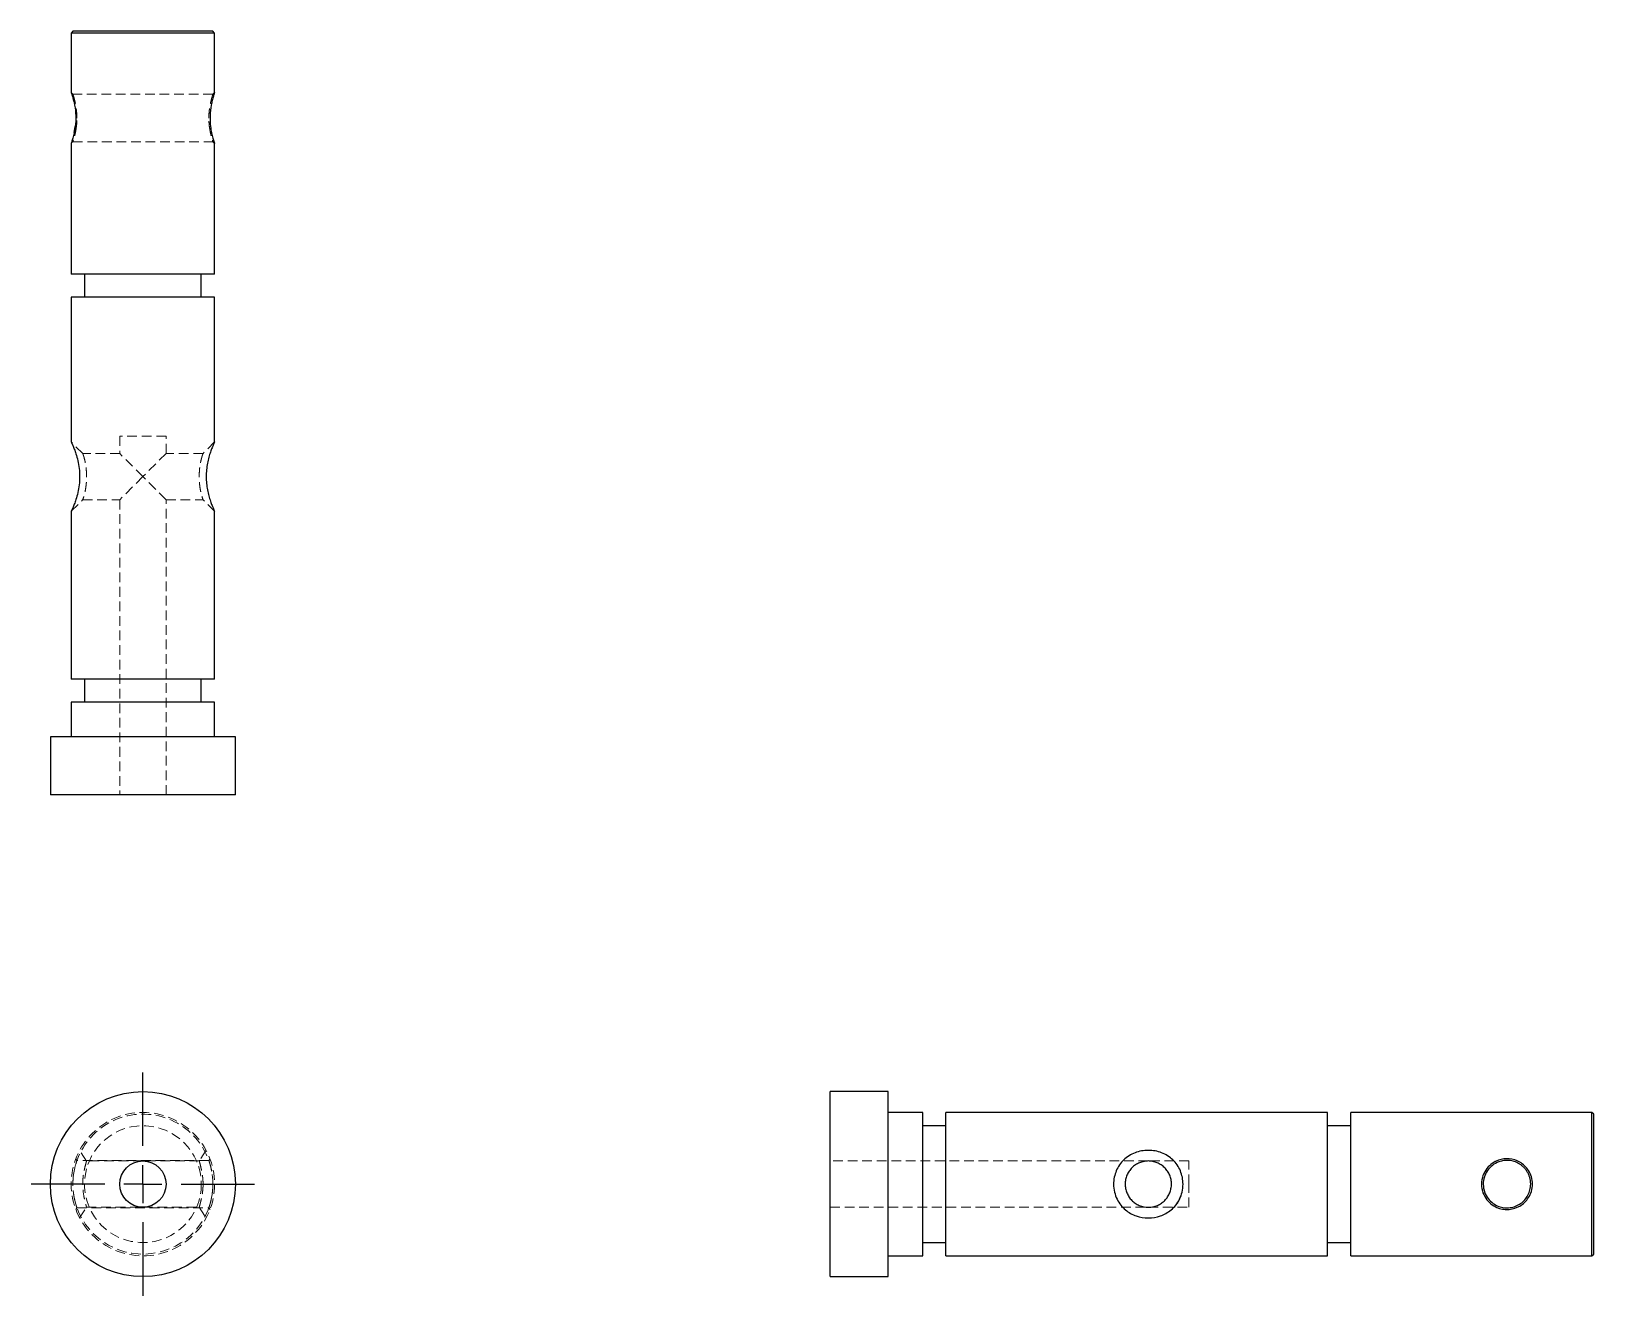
# Model space of a CAD drawing. Header units: millimetres. Extents: x 68 to 273, y 42 to 208.
import ezdxf

# ---------------------------------------------------------------- set-up
doc = ezdxf.new("R2010")
doc.units = ezdxf.units.MM
doc.linetypes.add('HIDDEN', pattern=[1.905, 1.27, -0.635])
doc.layers.add('10', color=7, linetype='Continuous')

# ---------------------------------------------------------------- blocks, each defined once
blk = doc.blocks.new('SW_CENTERMARKSYMBOL_0')
at = {"layer": '10', "color": 0}
for p, q in [((0, 5), (0, 14.62)), ((0, 0), (0, 2.5)), ((-5, 0), (-14.62, 0)), ((0, 0), (-2.5, 0)), ((0, 0), (0, -2.5)), ((0, 0), (2.5, 0)), ((5, 0), (14.62, 0)), ((0, -5), (0, -14.62))]:
    blk.add_line(p, q, dxfattribs=at)

msp = doc.modelspace()

# ---------------------------------------------------------------- linework, layer by layer
at = {"color": 7, "linetype": 'Continuous', "lineweight": 25}
for p, q in [((73.83, 208), (73.61, 207.77)), ((73.61, 207.77), (73.61, 199.97)), ((92.39, 207.77), (73.61, 207.77)), ((92.17, 208), (73.83, 208)), ((92.39, 207.77), (92.17, 208)), ((92.39, 199.97), (92.39, 207.77)), ((74.01, 194.72), (74.14, 195.51)), ((73.61, 193.3), (73.61, 176.18)), ((92.39, 176.18), (92.39, 193.3)), ((92.39, 176.18), (73.61, 176.18)), ((75.35, 176.18), (75.35, 173.15)), ((90.65, 173.15), (90.65, 176.18)), ((73.61, 173.15), (73.61, 154.21)), ((92.39, 173.15), (73.61, 173.15)), ((92.39, 154.21), (92.39, 173.15)), ((73.61, 145.12), (73.61, 123.15)), ((92.39, 123.15), (92.39, 145.12)), ((92.39, 123.15), (73.61, 123.15)), ((75.35, 123.15), (75.35, 120.12)), ((90.65, 120.12), (90.65, 123.15)), ((73.61, 120.12), (73.61, 115.58)), ((92.39, 120.12), (73.61, 120.12)), ((92.39, 115.58), (92.39, 120.12)), ((70.88, 115.58), (70.88, 108)), ((95.12, 115.58), (70.88, 115.58)), ((95.12, 108), (95.12, 115.58)), ((95.12, 108), (70.88, 108)), ((180.58, 69.12), (173, 69.12)), ((173, 57), (173, 69.12)), ((180.58, 57), (180.58, 69.12)), ((185.12, 66.39), (180.58, 66.39)), ((185.12, 57), (185.12, 66.39)), ((238.15, 66.39), (188.15, 66.39)), ((188.15, 57), (188.15, 66.39)), ((238.15, 57), (238.15, 66.39)), ((272.77, 66.39), (241.18, 66.39)), ((241.18, 57), (241.18, 66.39)), ((273, 66.17), (272.77, 66.39)), ((272.77, 57), (272.77, 66.39)), ((273, 57), (273, 66.17)), ((188.15, 64.65), (185.12, 64.65)), ((241.18, 64.65), (238.15, 64.65)), ((173, 44.88), (173, 57)), ((180.58, 44.88), (180.58, 57)), ((185.12, 47.61), (185.12, 57)), ((188.15, 47.61), (188.15, 57)), ((238.15, 47.61), (238.15, 57)), ((241.18, 47.61), (241.18, 57)), ((272.77, 47.61), (272.77, 57)), ((273, 47.83), (273, 57)), ((185.12, 49.35), (188.15, 49.35)), ((238.15, 49.35), (241.18, 49.35)), ((180.58, 47.61), (185.12, 47.61)), ((188.15, 47.61), (238.15, 47.61)), ((241.18, 47.61), (272.77, 47.61)), ((272.77, 47.61), (273, 47.83)), ((173, 44.88), (180.58, 44.88))]:
    msp.add_line(p, q, dxfattribs=at)
at = {"color": 7, "linetype": 'HIDDEN', "lineweight": 18}
for p, q in [((73.61, 199.97), (73.83, 199.74)), ((92.17, 199.74), (73.83, 199.74)), ((92.39, 199.97), (92.17, 199.74)), ((73.83, 193.53), (92.17, 193.53)), ((92.39, 193.3), (92.17, 193.53)), ((75.13, 152.69), (73.61, 154.21)), ((86.03, 154.97), (79.97, 154.97)), ((79.97, 154.97), (79.97, 152.7)), ((86.03, 152.7), (86.03, 154.97)), ((92.39, 154.21), (90.88, 152.7)), ((79.97, 152.7), (75.12, 152.7)), ((83, 149.67), (79.97, 152.7)), ((86.03, 152.7), (83, 149.67)), ((90.88, 152.7), (86.03, 152.7)), ((83, 149.67), (79.97, 146.64)), ((86.03, 146.64), (83, 149.67)), ((73.61, 145.12), (75.13, 146.65)), ((75.12, 146.64), (79.97, 146.64)), ((79.97, 146.64), (79.97, 108)), ((86.03, 146.64), (90.88, 146.64)), ((86.03, 108), (86.03, 146.64)), ((92.39, 145.12), (90.88, 146.64)), ((75.63, 60.02), (74.71, 61.42)), ((91.29, 61.43), (90.37, 60.02)), ((74.36, 60.1), (74.21, 60.32)), ((74.26, 59.78), (74.31, 59.94)), ((91.64, 60.11), (74.36, 60.11)), ((83, 60.03), (75.62, 60.03)), ((90.38, 60.03), (83, 60.03)), ((91.79, 60.32), (91.64, 60.1)), ((91.71, 59.88), (91.7, 59.93)), ((214.67, 60.03), (173, 60.03)), ((219.97, 60.03), (214.67, 60.03)), ((219.97, 57), (219.97, 60.03)), ((210.24, 58.03), (210.12, 57)), ((258.33, 57.3), (258.3, 56.99)), ((73.83, 57), (73.84, 57.04)), ((75.12, 57), (75.13, 57.14)), ((219.97, 53.97), (219.97, 57)), ((74.21, 53.68), (74.36, 53.9)), ((74.34, 53.95), (74.27, 54.17)), ((74.36, 53.89), (91.64, 53.89)), ((74.71, 52.58), (75.63, 53.98)), ((75.62, 53.97), (83, 53.97)), ((83, 53.97), (90.38, 53.97)), ((90.38, 53.97), (91.29, 52.58)), ((91.64, 53.9), (91.79, 53.68)), ((91.66, 53.95), (91.73, 54.17)), ((173, 53.97), (214.67, 53.97)), ((214.67, 53.97), (219.97, 53.97)), ((259.76, 54.26), (260.51, 53.87))]:
    msp.add_line(p, q, dxfattribs=at)
at = {"color": 7, "linetype": 'Continuous', "lineweight": 25}
for radius in [12.12, 3.03]:
    msp.add_circle((83, 57), radius, dxfattribs=at)
at = {"color": 7, "linetype": 'HIDDEN', "lineweight": 18}
for radius in [9.39, 7.65]:
    msp.add_circle((83, 57), radius, dxfattribs=at)
for centre, radius, start, end in [((83, 57), 9.17, 0, 176.5707), ((214.67, 57), 3.03, 90, 103.8215), ((214.67, 57), 3.03, 88.5013, 90), ((214.67, 57), 3.03, 171.4789, 186.8717), ((214.67, 57), 3.03, 354.9778, 7.661), ((83, 57), 9.17, 188.9621, 354.245), ((214.67, 57), 3.03, 270, 273.7269)]:
    msp.add_arc(centre, radius, start, end, dxfattribs=at)
at = {"color": 7, "linetype": 'Continuous', "lineweight": 25}
for points, knots in [([(73.61, 199.97), (73.61, 199.97), (73.62, 199.92), (73.68, 199.74), (73.73, 199.62), (73.82, 199.31), (73.87, 199.13), (73.97, 198.74), (74.01, 198.54), (74.14, 197.89), (74.19, 197.41), (74.22, 196.45), (74.2, 195.97), (74.14, 195.51)], [0, 0, 0, 0, 0.125, 0.125, 0.25, 0.25, 0.375, 0.375, 0.5, 0.5, 0.75, 0.75, 1, 1, 1, 1]), ([(92.39, 199.97), (92.39, 199.97), (92.38, 199.92), (92.32, 199.74), (92.27, 199.62), (92.18, 199.31), (92.13, 199.13), (92.03, 198.74), (91.99, 198.54), (91.86, 197.89), (91.81, 197.41), (91.78, 196.45), (91.8, 195.97), (91.86, 195.51)], [0, 0, 0, 0, 0.125, 0.125, 0.25, 0.25, 0.375, 0.375, 0.5, 0.5, 0.75, 0.75, 1, 1, 1, 1]), ([(74.14, 195.51), (74.12, 195.37), (74.08, 195.08), (74, 194.69), (73.92, 194.32), (73.83, 193.99), (73.74, 193.7), (73.67, 193.48), (73.62, 193.33), (73.61, 193.31), (73.61, 193.3)], [0, 0, 0, 0, 0.111352, 0.223527, 0.34026, 0.461969, 0.59018, 0.724192, 0.863013, 1, 1, 1, 1]), ([(91.86, 195.51), (91.89, 195.23), (91.94, 194.96), (92.05, 194.45), (92.11, 194.22), (92.23, 193.8), (92.28, 193.62), (92.37, 193.37), (92.39, 193.3), (92.39, 193.3)], [0, 0, 0, 0, 0.25, 0.25, 0.5, 0.5, 0.75, 0.75, 1, 1, 1, 1]), ([(73.61, 154.21), (73.62, 154.19), (73.64, 154.14), (73.8, 153.79), (74.01, 153.3), (74.25, 152.62), (74.49, 151.77), (74.67, 150.74), (74.73, 149.66), (74.67, 148.58), (74.49, 147.56), (74.25, 146.7), (74.01, 146.03), (73.8, 145.54), (73.64, 145.19), (73.62, 145.14), (73.61, 145.12)], [0, 0, 0, 0, 0.0733, 0.1433704, 0.2096834, 0.2716325, 0.3498699, 0.4256485, 0.5004258, 0.5751115, 0.6507743, 0.7290181, 0.7909631, 0.8572423, 0.9273229, 1, 1, 1, 1]), ([(92.39, 154.21), (92.39, 154.21), (92.38, 154.18), (92.32, 154.07), (92.28, 153.98), (92.18, 153.75), (92.12, 153.61), (91.99, 153.28), (91.91, 153.09), (91.77, 152.67), (91.7, 152.44), (91.56, 151.95), (91.5, 151.69), (91.4, 151.14), (91.36, 150.85), (91.3, 150.26), (91.29, 149.97), (91.29, 149.37), (91.3, 149.07), (91.36, 148.49), (91.4, 148.2), (91.5, 147.65), (91.56, 147.39), (91.7, 146.89), (91.77, 146.66), (91.91, 146.24), (91.99, 146.06), (92.12, 145.73), (92.18, 145.58), (92.28, 145.36), (92.32, 145.27), (92.38, 145.15), (92.39, 145.12), (92.39, 145.12)], [0, 0, 0, 0, 0.0625, 0.0625, 0.125, 0.125, 0.1875, 0.1875, 0.25, 0.25, 0.3125, 0.3125, 0.375, 0.375, 0.4375, 0.4375, 0.5, 0.5, 0.5625, 0.5625, 0.625, 0.625, 0.6875, 0.6875, 0.75, 0.75, 0.8125, 0.8125, 0.875, 0.875, 0.9375, 0.9375, 1, 1, 1, 1]), ([(219.21, 57), (219.21, 57.3), (219.18, 57.6), (219.07, 58.18), (218.98, 58.47), (218.75, 59.01), (218.61, 59.27), (218.28, 59.75), (218.09, 59.97), (217.67, 60.37), (217.44, 60.55), (216.95, 60.86), (216.69, 60.99), (216.14, 61.2), (215.85, 61.29), (215.26, 61.39), (214.97, 61.42), (214.37, 61.42), (214.07, 61.39), (213.49, 61.29), (213.2, 61.21), (212.65, 60.99), (212.39, 60.86), (211.89, 60.55), (211.66, 60.37), (211.24, 59.97), (211.06, 59.75), (210.73, 59.27), (210.58, 59.01), (210.36, 58.47), (210.27, 58.19), (210.15, 57.6), (210.12, 57.3), (210.12, 57)], [0, 0, 0, 0, 0.0625, 0.0625, 0.125, 0.125, 0.1875, 0.1875, 0.25, 0.25, 0.3125, 0.3125, 0.375, 0.375, 0.4375, 0.4375, 0.5, 0.5, 0.5625, 0.5625, 0.625, 0.625, 0.6875, 0.6875, 0.75, 0.75, 0.8125, 0.8125, 0.875, 0.875, 0.9375, 0.9375, 1, 1, 1, 1]), ([(217.7, 57), (217.7, 57.2), (217.68, 57.4), (217.6, 57.79), (217.54, 57.98), (217.39, 58.34), (217.3, 58.52), (217.08, 58.85), (216.95, 59), (216.67, 59.28), (216.52, 59.4), (216.19, 59.62), (216.02, 59.72), (215.65, 59.87), (215.46, 59.93), (215.07, 60.01), (214.87, 60.03), (214.47, 60.03), (214.27, 60.01), (213.88, 59.93), (213.69, 59.87), (213.32, 59.72), (213.15, 59.63), (212.82, 59.41), (212.66, 59.28), (212.38, 59), (212.26, 58.85), (212.04, 58.52), (211.94, 58.35), (211.79, 57.98), (211.74, 57.79), (211.66, 57.4), (211.64, 57.2), (211.64, 57)], [0, 0, 0, 0, 0.0625, 0.0625, 0.125, 0.125, 0.1875, 0.1875, 0.25, 0.25, 0.3125, 0.3125, 0.375, 0.375, 0.4375, 0.4375, 0.5, 0.5, 0.5625, 0.5625, 0.625, 0.625, 0.6875, 0.6875, 0.75, 0.75, 0.8125, 0.8125, 0.875, 0.875, 0.9375, 0.9375, 1, 1, 1, 1]), ([(260.51, 60.13), (260.23, 60.03), (259.96, 59.89), (259.45, 59.53), (259.22, 59.32), (258.8, 58.79), (258.62, 58.48), (258.37, 57.78), (258.3, 57.39), (258.3, 57)], [0, 0, 0, 0, 0.25, 0.25, 0.5, 0.5, 0.75, 0.75, 1, 1, 1, 1]), ([(260.57, 59.92), (260.27, 59.81), (259.99, 59.65), (259.49, 59.27), (259.27, 59.04), (258.91, 58.53), (258.77, 58.24), (258.58, 57.64), (258.53, 57.32), (258.53, 57)], [0, 0, 0, 0, 0.25, 0.25, 0.5, 0.5, 0.75, 0.75, 1, 1, 1, 1]), ([(264.97, 57), (264.97, 57.33), (264.92, 57.65), (264.74, 58.24), (264.62, 58.52), (264.31, 59.01), (264.13, 59.22), (263.74, 59.59), (263.54, 59.74), (262.89, 60.12), (262.41, 60.26), (261.45, 60.35), (260.97, 60.29), (260.51, 60.13)], [0, 0, 0, 0, 0.125, 0.125, 0.25, 0.25, 0.375, 0.375, 0.5, 0.5, 0.75, 0.75, 1, 1, 1, 1]), ([(264.74, 57), (264.74, 57.06), (264.74, 57.17), (264.72, 57.34), (264.7, 57.52), (264.67, 57.69), (264.6, 57.93), (264.49, 58.25), (264.3, 58.61), (264.07, 58.94), (263.81, 59.23), (263.53, 59.47), (263.14, 59.74), (262.61, 59.98), (262.04, 60.1), (261.58, 60.11), (261.24, 60.09), (260.89, 60.02), (260.68, 59.95), (260.57, 59.92)], [0, 0, 0, 0, 0.028368, 0.057101, 0.086208, 0.115699, 0.145582, 0.211476, 0.2842, 0.350834, 0.415421, 0.477745, 0.538134, 0.655501, 0.770405, 0.827485, 0.884735, 0.94116, 1, 1, 1, 1]), ([(210.12, 57), (210.12, 56.64), (210.16, 56.29), (210.32, 55.63), (210.43, 55.32), (210.72, 54.74), (210.89, 54.48), (211.26, 54.01), (211.46, 53.81), (212.1, 53.27), (212.58, 53.01), (213.6, 52.67), (214.13, 52.58), (215.2, 52.58), (215.74, 52.67), (216.75, 53.01), (217.23, 53.27), (217.87, 53.81), (218.08, 54.01), (218.45, 54.48), (218.62, 54.74), (218.9, 55.32), (219.01, 55.63), (219.17, 56.29), (219.21, 56.64), (219.21, 57)], [0, 0, 0, 0, 0.0625, 0.0625, 0.125, 0.125, 0.1875, 0.1875, 0.25, 0.25, 0.375, 0.375, 0.5, 0.5, 0.625, 0.625, 0.75, 0.75, 0.8125, 0.8125, 0.875, 0.875, 0.9375, 0.9375, 1, 1, 1, 1]), ([(211.64, 57), (211.64, 56.95), (211.64, 56.85), (211.65, 56.71), (211.67, 56.56), (211.7, 56.37), (211.76, 56.13), (211.89, 55.76), (212.07, 55.41), (212.31, 55.09), (212.56, 54.8), (212.94, 54.48), (213.65, 54.1), (214.67, 53.88), (215.69, 54.1), (216.39, 54.48), (216.77, 54.8), (217.03, 55.09), (217.26, 55.41), (217.44, 55.76), (217.57, 56.13), (217.64, 56.42), (217.69, 56.71), (217.69, 56.9), (217.7, 57)], [0, 0, 0, 0, 0.015231, 0.030625, 0.046186, 0.061919, 0.09171, 0.123569, 0.185554, 0.216575, 0.247542, 0.309764, 0.37279, 0.499975, 0.627161, 0.690185, 0.752406, 0.783374, 0.814402, 0.876412, 0.908303, 0.938175, 0.969486, 1, 1, 1, 1]), ([(258.3, 57), (258.3, 56.61), (258.37, 56.22), (258.62, 55.53), (258.8, 55.22), (259.22, 54.68), (259.46, 54.46), (259.96, 54.11), (260.23, 53.97), (260.51, 53.87)], [0, 0, 0, 0, 0.25, 0.25, 0.5, 0.5, 0.75, 0.75, 1, 1, 1, 1]), ([(258.53, 57), (258.53, 56.64), (258.59, 56.29), (258.82, 55.65), (258.98, 55.36), (259.36, 54.86), (259.58, 54.65), (260.05, 54.31), (260.3, 54.18), (260.57, 54.08)], [0, 0, 0, 0, 0.25, 0.25, 0.5, 0.5, 0.75, 0.75, 1, 1, 1, 1]), ([(260.51, 53.87), (260.62, 53.83), (260.73, 53.8), (260.97, 53.74), (261.09, 53.72), (261.45, 53.68), (261.69, 53.67), (262.42, 53.74), (262.89, 53.88), (263.54, 54.26), (263.75, 54.42), (264.13, 54.78), (264.31, 54.99), (264.62, 55.48), (264.75, 55.76), (264.92, 56.35), (264.97, 56.68), (264.97, 57)], [0, 0, 0, 0, 0.0625, 0.0625, 0.125, 0.125, 0.25, 0.25, 0.5, 0.5, 0.625, 0.625, 0.75, 0.75, 0.875, 0.875, 1, 1, 1, 1]), ([(260.57, 54.08), (260.8, 54), (261.05, 53.94), (261.55, 53.89), (261.79, 53.89), (262.29, 53.95), (262.54, 54.02), (263, 54.2), (263.22, 54.32), (263.62, 54.6), (263.81, 54.77), (264.13, 55.14), (264.27, 55.34), (264.5, 55.78), (264.59, 56.02), (264.71, 56.5), (264.74, 56.75), (264.74, 57)], [0, 0, 0, 0, 0.125, 0.125, 0.25, 0.25, 0.375, 0.375, 0.5, 0.5, 0.625, 0.625, 0.75, 0.75, 0.875, 0.875, 1, 1, 1, 1])]:
    msp.add_open_spline(points, degree=3, knots=knots, dxfattribs=at)
at = {"color": 7, "linetype": 'HIDDEN', "lineweight": 18}
for points, knots in [([(73.83, 199.74), (73.83, 199.74), (73.85, 199.7), (73.9, 199.54), (73.94, 199.43), (74.02, 199.15), (74.06, 198.98), (74.15, 198.63), (74.19, 198.43), (74.29, 197.82), (74.34, 197.38), (74.37, 196.46), (74.35, 196), (74.3, 195.57)], [0, 0, 0, 0, 0.125, 0.125, 0.25, 0.25, 0.375, 0.375, 0.5, 0.5, 0.75, 0.75, 1, 1, 1, 1]), ([(92.17, 199.74), (92.17, 199.74), (92.17, 199.74), (92.16, 199.72), (92.15, 199.7), (92.14, 199.67), (92.12, 199.6), (92.08, 199.49), (92.03, 199.3), (91.96, 199.07), (91.9, 198.81), (91.83, 198.53), (91.76, 198.14), (91.68, 197.61), (91.64, 197.04), (91.64, 196.58), (91.65, 196.24), (91.67, 195.89), (91.69, 195.68), (91.7, 195.57)], [0, 0, 0, 0, 0.028368, 0.057101, 0.086208, 0.115699, 0.145582, 0.211476, 0.2842, 0.350834, 0.415421, 0.477745, 0.538134, 0.655501, 0.770405, 0.827485, 0.884735, 0.94116, 1, 1, 1, 1]), ([(74.3, 195.57), (74.27, 195.37), (74.22, 195.01), (74.13, 194.55), (74.04, 194.19), (73.95, 193.9), (73.88, 193.68), (73.84, 193.55), (73.84, 193.54), (73.83, 193.53)], [0, 0, 0, 0, 0.171108, 0.309505, 0.451899, 0.590601, 0.733478, 0.869149, 1, 1, 1, 1]), ([(74.3, 195.57), (74.32, 195.77), (74.35, 196.01), (74.35, 196.26), (74.35, 196.3)], [0, 0, 0, 0, 0.853488, 1, 1, 1, 1]), ([(91.7, 195.57), (91.68, 195.77), (91.65, 195.98), (91.65, 196.21), (91.65, 196.22)], [0, 0, 0, 0, 0.962275, 1, 1, 1, 1]), ([(91.7, 195.57), (91.74, 195.27), (91.78, 194.99), (91.89, 194.49), (91.94, 194.27), (92.04, 193.91), (92.09, 193.77), (92.15, 193.58), (92.17, 193.53), (92.17, 193.53)], [0, 0, 0, 0, 0.25, 0.25, 0.5, 0.5, 0.75, 0.75, 1, 1, 1, 1]), ([(73.61, 193.3), (73.64, 193.34), (73.72, 193.42), (73.8, 193.49), (73.83, 193.53)], [0, 0, 0, 0, 0.5, 1, 1, 1, 1]), ([(75.12, 152.7), (75.12, 152.69), (75.13, 152.67), (75.18, 152.54), (75.27, 152.27), (75.39, 151.85), (75.49, 151.32), (75.56, 150.86), (75.6, 150.37), (75.63, 149.86), (75.62, 149.36), (75.59, 148.71), (75.49, 147.95), (75.35, 147.34), (75.24, 146.98), (75.17, 146.78), (75.13, 146.66), (75.12, 146.64), (75.12, 146.64)], [0, 0, 0, 0, 0.056353, 0.107179, 0.159449, 0.263645, 0.317541, 0.373046, 0.426055, 0.480719, 0.531829, 0.58445, 0.686909, 0.792163, 0.845977, 0.898221, 0.952015, 1, 1, 1, 1]), ([(90.88, 152.7), (90.88, 152.7), (90.87, 152.68), (90.84, 152.6), (90.82, 152.54), (90.77, 152.39), (90.74, 152.3), (90.68, 152.08), (90.64, 151.95), (90.58, 151.67), (90.55, 151.52), (90.49, 151.19), (90.46, 151.02), (90.42, 150.65), (90.41, 150.46), (90.38, 150.07), (90.38, 149.87), (90.38, 149.47), (90.38, 149.27), (90.4, 148.88), (90.42, 148.69), (90.46, 148.32), (90.49, 148.15), (90.55, 147.82), (90.58, 147.66), (90.64, 147.38), (90.68, 147.26), (90.74, 147.04), (90.77, 146.94), (90.82, 146.79), (90.84, 146.74), (90.87, 146.66), (90.88, 146.64), (90.88, 146.64)], [0, 0, 0, 0, 0.0625, 0.0625, 0.125, 0.125, 0.1875, 0.1875, 0.25, 0.25, 0.3125, 0.3125, 0.375, 0.375, 0.4375, 0.4375, 0.5, 0.5, 0.5625, 0.5625, 0.625, 0.625, 0.6875, 0.6875, 0.75, 0.75, 0.8125, 0.8125, 0.875, 0.875, 0.9375, 0.9375, 1, 1, 1, 1]), ([(74.3, 59.92), (74.23, 59.7), (74.11, 59.3), (73.96, 58.52), (73.91, 58.24), (73.85, 57.63), (73.83, 57.32), (73.83, 56.68), (73.85, 56.37), (73.9, 55.91), (73.92, 55.76), (73.96, 55.48), (73.98, 55.35), (74.03, 55.09), (74.06, 54.97), (74.11, 54.74), (74.14, 54.64), (74.19, 54.45), (74.21, 54.36), (74.26, 54.21), (74.28, 54.14), (74.3, 54.08)], [0, 0, 0, 0, 0.25, 0.25, 0.375, 0.375, 0.5, 0.5, 0.625, 0.625, 0.6875, 0.6875, 0.75, 0.75, 0.8125, 0.8125, 0.875, 0.875, 0.9375, 0.9375, 1, 1, 1, 1]), ([(74.36, 60.09), (74.36, 60.09), (74.36, 60.1), (74.32, 59.99), (74.3, 59.92)], [0, 0, 0, 0, 0.3681791, 1, 1, 1, 1]), ([(75.62, 60.02), (75.62, 60.02), (75.62, 60.02), (75.59, 59.9), (75.49, 59.56), (75.35, 58.99), (75.24, 58.42), (75.17, 57.96), (75.13, 57.47), (75.12, 56.96), (75.14, 56.31), (75.24, 55.53), (75.38, 54.88), (75.49, 54.46), (75.55, 54.21), (75.6, 54.05), (75.62, 53.97), (75.62, 53.98), (75.62, 53.98)], [0, 0, 0, 0, 0.031692, 0.084329, 0.186819, 0.292105, 0.345935, 0.398195, 0.452005, 0.503448, 0.556524, 0.656253, 0.760391, 0.814283, 0.869778, 0.922859, 0.977596, 1, 1, 1, 1]), ([(90.38, 60.01), (90.39, 60), (90.4, 59.97), (90.5, 59.61), (90.62, 59.1), (90.74, 58.56), (90.83, 57.93), (90.87, 57.45), (90.88, 57.14), (90.88, 57)], [0, 0, 0, 0, 0.174663, 0.379789, 0.484163, 0.695011, 0.802798, 0.914007, 1, 1, 1, 1]), ([(91.64, 60.09), (91.64, 60.09), (91.64, 60.1), (91.68, 59.99), (91.7, 59.92)], [0, 0, 0, 0, 0.368179, 1, 1, 1, 1]), ([(91.7, 59.92), (91.74, 59.81), (91.78, 59.65), (91.89, 59.27), (91.94, 59.04), (92.04, 58.53), (92.09, 58.24), (92.15, 57.64), (92.17, 57.32), (92.17, 57)], [0, 0, 0, 0, 0.25, 0.25, 0.5, 0.5, 0.75, 0.75, 1, 1, 1, 1]), ([(260.51, 60.13), (260.37, 60.07), (260.09, 59.96), (259.84, 59.79), (259.71, 59.71)], [0, 0, 0, 0, 0.502901, 1, 1, 1, 1]), ([(90.88, 57), (90.88, 56.9), (90.88, 56.71), (90.86, 56.42), (90.83, 56.13), (90.8, 55.83), (90.74, 55.5), (90.68, 55.18), (90.61, 54.87), (90.55, 54.6), (90.49, 54.38), (90.43, 54.17), (90.39, 54.02), (90.37, 53.95), (90.38, 53.97), (90.38, 53.97)], [0, 0, 0, 0, 0.061129, 0.123595, 0.18308, 0.246695, 0.32535, 0.409171, 0.494309, 0.580864, 0.66267, 0.744619, 0.875022, 0.999963, 1, 1, 1, 1]), ([(92.17, 57), (92.17, 56.64), (92.14, 56.29), (92.07, 55.65), (92.02, 55.36), (91.92, 54.86), (91.87, 54.65), (91.77, 54.31), (91.73, 54.18), (91.7, 54.08)], [0, 0, 0, 0, 0.25, 0.25, 0.5, 0.5, 0.75, 0.75, 1, 1, 1, 1]), ([(218.26, 54.25), (218.26, 54.25), (218.48, 54.47), (218.78, 55.04), (219.15, 55.96), (219.19, 56.65), (219.21, 57)], [0, 0, 0, 0, 0.000121, 0.316404, 0.65054, 1, 1, 1, 1]), ([(74.3, 54.08), (74.32, 54.02), (74.36, 53.91), (74.36, 53.9), (74.36, 53.9)], [0, 0, 0, 0, 0.591737, 1, 1, 1, 1]), ([(91.7, 54.08), (91.68, 54.02), (91.64, 53.91), (91.64, 53.9), (91.64, 53.9)], [0, 0, 0, 0, 0.591737, 1, 1, 1, 1])]:
    msp.add_open_spline(points, degree=3, knots=knots, dxfattribs=at)

# ---------------------------------------------------------------- block references
at = {"layer": '10'}
msp.add_blockref('SW_CENTERMARKSYMBOL_0', (83, 57), dxfattribs=at)

doc.saveas('drawing.dxf')
